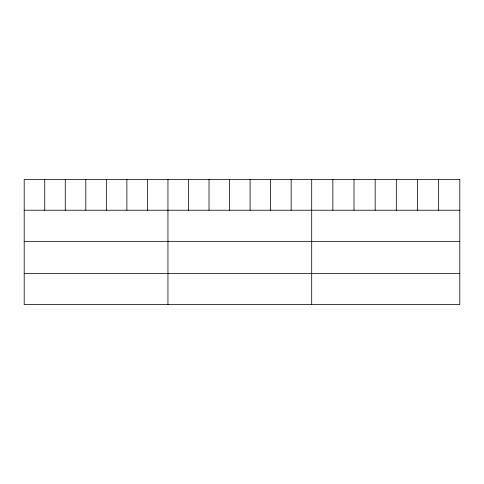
<?xml version="1.0" encoding="UTF-8"?>
<svg xmlns="http://www.w3.org/2000/svg" width="484" height="484" viewBox="0 0 484 484"><rect width="100%" height="100%" fill="white"/><g stroke="black" fill="none" stroke-linecap="round" stroke-linejoin="round"><path stroke-width="0.73" d="M24.2 210.225L459.8 210.225M24.2 241.347L459.8 241.347M24.2 273.406L459.8 273.406M438.643 179.479L438.643 210.225M417.486 179.479L417.486 210.225M396.329 179.479L396.329 210.225M375.167 179.479L375.167 210.225M354.01 179.479L354.01 210.225M332.853 179.479L332.853 210.225M311.696 179.479L311.696 304.521M291.162 179.479L291.162 210.225M270.623 179.479L270.623 210.225M250.089 179.479L250.089 210.225M229.555 179.479L229.555 210.225M209.021 179.479L209.021 210.225M188.482 179.479L188.482 210.225M167.948 179.479L167.948 304.521M147.414 179.479L147.414 210.225M126.875 179.479L126.875 210.225M106.341 179.479L106.341 210.225M85.807 179.479L85.807 210.225M65.273 179.479L65.273 210.225M44.734 179.479L44.734 210.225M459.8 179.479L24.2 179.479L24.2 304.521L459.8 304.521L459.8 179.479"/></g></svg>
